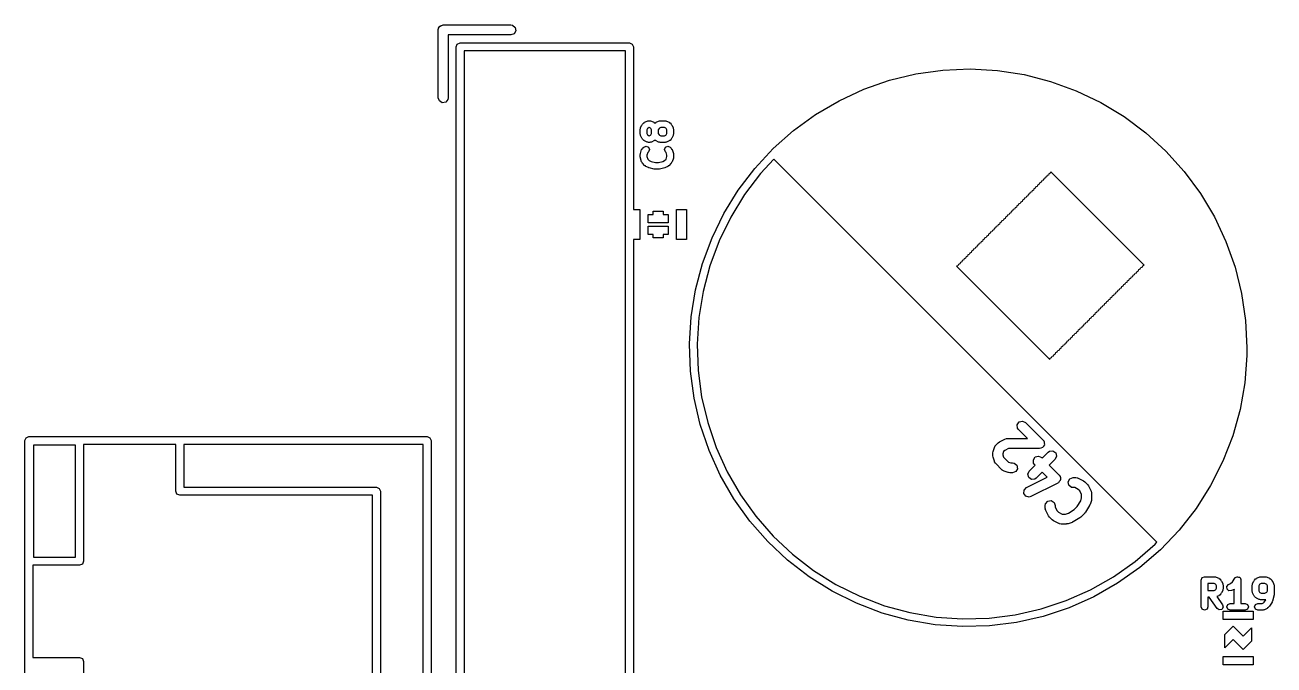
# Model space of a CAD drawing. Extents: x 99.7 to 144.3, y -109.9 to -50.
# Drawn here: x 99.95 to 118.69, y -59.55 to -49.96 of the extents above; entities that cross this region are included whole.
import ezdxf

# ---------------------------------------------------------------- set-up
doc = ezdxf.new("R2010")
doc.units = 0
doc.layers.add('BLACK', color=7, linetype='CONTINUOUS')

msp = doc.modelspace()

# ---------------------------------------------------------------- linework, layer by layer
at = {"layer": 'BLACK', "linetype": 'CONTINUOUS'}
for p, q in [((106.154, -50.0201), (106.156, -50.0103)), ((106.156, -50.0103), (106.168, -49.9954)), ((106.168, -49.9954), (106.178, -49.9785)), ((106.178, -49.9785), (106.184, -49.9762)), ((106.184, -49.9762), (106.189, -49.971)), ((106.189, -49.971), (106.208, -49.9677)), ((106.208, -49.9677), (106.226, -49.961)), ((106.226, -49.961), (107.242, -49.961)), ((107.242, -49.961), (107.268, -49.9655)), ((107.268, -49.9655), (107.307, -49.9985)), ((107.307, -49.9985), (107.316, -50.049)), ((106.151, -50.036), (106.153, -50.0263)), ((106.151, -51.052), (106.151, -50.036)), ((106.152, -50.023), (106.154, -50.0201)), ((106.153, -50.0263), (106.152, -50.023)), ((107.242, -50.111), (106.301, -50.111)), ((106.301, -50.111), (106.301, -51.052)), ((107.29, -50.0935), (107.242, -50.111)), ((107.316, -50.049), (107.29, -50.0935)), ((106.42, -50.29), (106.438, -50.2476)), ((106.42, -70.61), (106.42, -50.29)), ((106.438, -50.2476), (106.48, -50.23)), ((106.48, -50.23), (109.02, -50.23)), ((106.54, -50.35), (106.54, -70.55)), ((108.96, -50.35), (106.54, -50.35)), ((108.96, -70.55), (108.96, -50.35)), ((109.02, -50.23), (109.062, -50.2476)), ((109.062, -50.2476), (109.08, -50.29)), ((109.08, -50.29), (109.08, -52.725)), ((112.92, -50.7901), (113.317, -50.694)), ((113.317, -50.694), (113.721, -50.6372)), ((113.721, -50.6372), (114.129, -50.6201)), ((114.129, -50.6201), (114.537, -50.6429)), ((114.537, -50.6429), (114.941, -50.7054)), ((114.941, -50.7054), (115.336, -50.8069)), ((112.163, -51.0957), (112.534, -50.9244)), ((112.534, -50.9244), (112.92, -50.7901)), ((115.336, -50.8069), (115.72, -50.9466)), ((115.72, -50.9466), (116.088, -51.1231)), ((106.169, -51.1002), (106.151, -51.052)), ((106.213, -51.1259), (106.169, -51.1002)), ((106.264, -51.117), (106.213, -51.1259)), ((106.296, -51.0777), (106.264, -51.117)), ((106.301, -51.052), (106.296, -51.0777)), ((111.811, -51.3023), (112.163, -51.0957)), ((116.088, -51.1231), (116.437, -51.3346)), ((111.481, -51.5424), (111.811, -51.3023)), ((109.185, -51.5107), (109.186, -51.4991)), ((109.186, -51.4991), (109.205, -51.461)), ((109.205, -51.461), (109.211, -51.4556)), ((109.211, -51.4556), (109.215, -51.448)), ((109.215, -51.448), (109.234, -51.4289)), ((109.234, -51.4289), (109.241, -51.4258)), ((109.241, -51.4258), (109.247, -51.4196)), ((109.247, -51.4196), (109.285, -51.4005)), ((109.285, -51.4005), (109.296, -51.3997)), ((109.299, -51.5054), (109.291, -51.513)), ((109.296, -51.3997), (109.307, -51.3952)), ((109.317, -51.4964), (109.299, -51.5054)), ((109.307, -51.3952), (109.326, -51.3952)), ((109.335, -51.5054), (109.317, -51.4964)), ((109.326, -51.3952), (109.337, -51.3997)), ((109.342, -51.5129), (109.335, -51.5054)), ((109.337, -51.3997), (109.349, -51.4005)), ((109.349, -51.4005), (109.387, -51.4196)), ((109.387, -51.4196), (109.392, -51.4258)), ((109.392, -51.4258), (109.4, -51.4289)), ((109.4, -51.4289), (109.402, -51.4317)), ((109.402, -51.4317), (109.405, -51.4289)), ((109.405, -51.4289), (109.413, -51.4258)), ((109.413, -51.4258), (109.418, -51.4196)), ((109.418, -51.4196), (109.456, -51.4005)), ((109.456, -51.4005), (109.468, -51.3997)), ((109.47, -51.5054), (109.463, -51.513)), ((109.468, -51.3997), (109.479, -51.3952)), ((109.49, -51.4952), (109.47, -51.5054)), ((109.479, -51.3952), (109.555, -51.3952)), ((109.543, -51.4952), (109.49, -51.4952)), ((109.563, -51.5054), (109.543, -51.4952)), ((109.555, -51.3952), (109.566, -51.3997)), ((109.571, -51.513), (109.563, -51.5054)), ((109.566, -51.3997), (109.577, -51.4005)), ((109.577, -51.4005), (109.615, -51.4196)), ((109.615, -51.4196), (109.621, -51.4258)), ((109.621, -51.4258), (109.628, -51.4289)), ((109.628, -51.4289), (109.647, -51.448)), ((109.647, -51.448), (109.65, -51.4556)), ((109.65, -51.4556), (109.657, -51.461)), ((109.657, -51.461), (109.676, -51.4991)), ((109.676, -51.4991), (109.676, -51.5107)), ((116.437, -51.3346), (116.764, -51.5793)), ((109.181, -51.5214), (109.185, -51.5107)), ((109.181, -51.5976), (109.181, -51.5214)), ((109.185, -51.6084), (109.181, -51.5976)), ((109.186, -51.62), (109.185, -51.6084)), ((109.205, -51.6581), (109.186, -51.62)), ((109.211, -51.6635), (109.205, -51.6581)), ((109.215, -51.6711), (109.211, -51.6635)), ((109.234, -51.6901), (109.215, -51.6711)), ((109.241, -51.6933), (109.234, -51.6901)), ((109.247, -51.6995), (109.241, -51.6933)), ((109.291, -51.513), (109.281, -51.5332)), ((109.281, -51.5332), (109.281, -51.5858)), ((109.281, -51.5858), (109.291, -51.6061)), ((109.291, -51.6061), (109.299, -51.6137)), ((109.299, -51.6137), (109.317, -51.6227)), ((109.317, -51.6227), (109.335, -51.6137)), ((109.335, -51.6137), (109.342, -51.6061)), ((109.352, -51.5332), (109.342, -51.5129)), ((109.342, -51.6061), (109.352, -51.5858)), ((109.352, -51.5858), (109.352, -51.5332)), ((109.392, -51.6933), (109.387, -51.6995)), ((109.4, -51.6901), (109.392, -51.6933)), ((109.402, -51.6874), (109.4, -51.6901)), ((109.405, -51.6901), (109.402, -51.6874)), ((109.413, -51.6933), (109.405, -51.6901)), ((109.418, -51.6995), (109.413, -51.6933)), ((109.463, -51.513), (109.452, -51.5332)), ((109.452, -51.5332), (109.452, -51.5858)), ((109.452, -51.5858), (109.463, -51.6061)), ((109.463, -51.6061), (109.47, -51.6137)), ((109.47, -51.6137), (109.49, -51.6238)), ((109.49, -51.6238), (109.543, -51.6238)), ((109.543, -51.6238), (109.563, -51.6137)), ((109.563, -51.6137), (109.571, -51.6061)), ((109.581, -51.5332), (109.571, -51.513)), ((109.571, -51.6061), (109.581, -51.5858)), ((109.581, -51.5858), (109.581, -51.5332)), ((109.621, -51.6933), (109.615, -51.6995)), ((109.628, -51.6901), (109.621, -51.6933)), ((109.647, -51.6711), (109.628, -51.6901)), ((109.65, -51.6635), (109.647, -51.6711)), ((109.657, -51.6581), (109.65, -51.6635)), ((109.676, -51.62), (109.657, -51.6581)), ((109.676, -51.5107), (109.681, -51.5214)), ((109.681, -51.5976), (109.676, -51.6084)), ((109.676, -51.6084), (109.676, -51.62)), ((109.681, -51.5214), (109.681, -51.5976)), ((111.175, -51.8135), (111.481, -51.5424)), ((116.764, -51.5793), (117.066, -51.8546)), ((109.184, -51.8866), (109.203, -51.8294)), ((109.203, -51.8294), (109.21, -51.8206)), ((109.21, -51.8206), (109.215, -51.8099)), ((109.215, -51.8099), (109.234, -51.7908)), ((109.234, -51.7908), (109.269, -51.7762)), ((109.285, -51.7185), (109.247, -51.6995)), ((109.269, -51.7762), (109.304, -51.7908)), ((109.294, -51.8722), (109.281, -51.9105)), ((109.296, -51.7194), (109.285, -51.7185)), ((109.304, -51.8615), (109.294, -51.8722)), ((109.307, -51.7238), (109.296, -51.7194)), ((109.304, -51.7908), (109.319, -51.8262)), ((109.319, -51.8262), (109.304, -51.8615)), ((109.326, -51.7238), (109.307, -51.7238)), ((109.337, -51.7194), (109.326, -51.7238)), ((109.349, -51.7185), (109.337, -51.7194)), ((109.387, -51.6995), (109.349, -51.7185)), ((109.456, -51.7185), (109.418, -51.6995)), ((109.468, -51.7194), (109.456, -51.7185)), ((109.479, -51.7238), (109.468, -51.7194)), ((109.555, -51.7238), (109.479, -51.7238)), ((109.543, -51.8262), (109.558, -51.7908)), ((109.558, -51.8615), (109.543, -51.8262)), ((109.566, -51.7194), (109.555, -51.7238)), ((109.558, -51.7908), (109.593, -51.7762)), ((109.568, -51.8722), (109.558, -51.8615)), ((109.577, -51.7185), (109.566, -51.7194)), ((109.581, -51.9105), (109.568, -51.8722)), ((109.615, -51.6995), (109.577, -51.7185)), ((109.593, -51.7762), (109.628, -51.7908)), ((109.628, -51.7908), (109.647, -51.8099)), ((109.647, -51.8099), (109.652, -51.8206)), ((109.652, -51.8206), (109.659, -51.8294)), ((109.659, -51.8294), (109.678, -51.8866)), ((110.898, -52.1131), (111.175, -51.8135)), ((117.066, -51.8546), (117.339, -52.1581)), ((109.181, -51.9024), (109.184, -51.8948)), ((109.181, -51.9405), (109.181, -51.9024)), ((109.184, -51.9481), (109.181, -51.9405)), ((109.184, -51.8948), (109.184, -51.8866)), ((109.184, -51.9563), (109.184, -51.9481)), ((109.203, -52.0134), (109.184, -51.9563)), ((109.21, -52.0222), (109.203, -52.0134)), ((109.215, -52.033), (109.21, -52.0222)), ((109.253, -52.0711), (109.215, -52.033)), ((109.26, -52.0742), (109.253, -52.0711)), ((109.281, -51.9105), (109.281, -51.9324)), ((109.281, -51.9324), (109.294, -51.9706)), ((109.294, -51.9706), (109.318, -51.9946)), ((109.318, -51.9946), (109.344, -52.0076)), ((109.344, -52.0076), (109.409, -52.0238)), ((109.409, -52.0238), (109.453, -52.0238)), ((109.453, -52.0238), (109.518, -52.0076)), ((109.518, -52.0076), (109.544, -51.9946)), ((109.544, -51.9946), (109.568, -51.9706)), ((109.568, -51.9706), (109.581, -51.9324)), ((109.581, -51.9324), (109.581, -51.9105)), ((109.609, -52.0711), (109.602, -52.0742)), ((109.647, -52.033), (109.609, -52.0711)), ((109.652, -52.0222), (109.647, -52.033)), ((109.659, -52.0134), (109.652, -52.0222)), ((109.678, -51.9563), (109.659, -52.0134)), ((109.678, -51.8866), (109.678, -51.8948)), ((109.678, -51.8948), (109.681, -51.9024)), ((109.681, -51.9405), (109.678, -51.9481)), ((109.678, -51.9481), (109.678, -51.9563)), ((109.681, -51.9024), (109.681, -51.9405)), ((111.186, -51.9711), (110.986, -52.1871)), ((116.93, -57.7152), (111.186, -51.9711)), ((109.266, -52.0804), (109.26, -52.0742)), ((109.304, -52.0995), (109.266, -52.0804)), ((109.309, -52.0999), (109.304, -52.0995)), ((109.314, -52.1033), (109.309, -52.0999)), ((109.39, -52.1223), (109.314, -52.1033)), ((109.397, -52.1214), (109.39, -52.1223)), ((109.402, -52.1238), (109.397, -52.1214)), ((109.46, -52.1238), (109.402, -52.1238)), ((109.465, -52.1214), (109.46, -52.1238)), ((109.472, -52.1223), (109.465, -52.1214)), ((109.548, -52.1033), (109.472, -52.1223)), ((109.552, -52.0999), (109.548, -52.1033)), ((109.558, -52.0995), (109.552, -52.0999)), ((109.596, -52.0804), (109.558, -52.0995)), ((109.602, -52.0742), (109.596, -52.0804)), ((110.651, -52.4384), (110.898, -52.1131)), ((110.986, -52.1871), (110.746, -52.5035)), ((115.255, -52.2479), (115.246, -52.2679)), ((115.275, -52.2396), (115.255, -52.2479)), ((115.283, -52.2196), (115.275, -52.2396)), ((115.303, -52.2113), (115.283, -52.2196)), ((115.311, -52.1913), (115.303, -52.2113)), ((115.331, -52.183), (115.311, -52.1913)), ((115.339, -52.163), (115.331, -52.183)), ((116.737, -53.5606), (115.339, -52.163)), ((115.339, -52.163), (115.339, -52.163)), ((117.339, -52.1581), (117.582, -52.4868)), ((110.437, -52.7863), (110.651, -52.4384)), ((115.057, -52.4458), (115.048, -52.4658)), ((115.077, -52.4376), (115.057, -52.4458)), ((115.085, -52.4176), (115.077, -52.4376)), ((115.105, -52.4093), (115.085, -52.4176)), ((115.113, -52.3893), (115.105, -52.4093)), ((115.133, -52.381), (115.113, -52.3893)), ((115.141, -52.361), (115.133, -52.381)), ((115.161, -52.3527), (115.141, -52.361)), ((115.17, -52.3327), (115.161, -52.3527)), ((115.19, -52.3244), (115.17, -52.3327)), ((115.198, -52.3044), (115.19, -52.3244)), ((115.218, -52.2961), (115.198, -52.3044)), ((115.226, -52.2761), (115.218, -52.2961)), ((115.246, -52.2679), (115.226, -52.2761)), ((110.746, -52.5035), (110.538, -52.8417)), ((114.887, -52.6155), (114.879, -52.6355)), ((114.907, -52.6073), (114.887, -52.6155)), ((114.915, -52.5873), (114.907, -52.6073)), ((114.935, -52.579), (114.915, -52.5873)), ((114.943, -52.559), (114.935, -52.579)), ((114.963, -52.5507), (114.943, -52.559)), ((114.972, -52.5307), (114.963, -52.5507)), ((114.992, -52.5224), (114.972, -52.5307)), ((115, -52.5024), (114.992, -52.5224)), ((115.02, -52.4941), (115, -52.5024)), ((115.028, -52.4741), (115.02, -52.4941)), ((115.048, -52.4658), (115.028, -52.4741)), ((117.582, -52.4868), (117.791, -52.8376)), ((109.08, -52.725), (109.175, -52.725)), ((109.175, -52.725), (109.175, -53.175)), ((109.3, -52.925), (109.3, -52.8)), ((109.3, -52.8), (109.375, -52.8)), ((109.375, -52.8), (109.375, -52.75)), ((109.375, -52.75), (109.525, -52.75)), ((109.525, -52.75), (109.525, -52.8)), ((109.525, -52.8), (109.6, -52.8)), ((109.6, -52.8), (109.6, -52.925)), ((109.725, -53.175), (109.725, -52.725)), ((109.725, -52.725), (109.875, -52.725)), ((109.875, -52.725), (109.875, -53.175)), ((110.258, -53.1533), (110.437, -52.7863)), ((114.689, -52.8135), (114.681, -52.8335)), ((114.709, -52.8053), (114.689, -52.8135)), ((114.717, -52.7853), (114.709, -52.8053)), ((114.737, -52.777), (114.717, -52.7853)), ((114.745, -52.757), (114.737, -52.777)), ((114.765, -52.7487), (114.745, -52.757)), ((114.774, -52.7287), (114.765, -52.7487)), ((114.794, -52.7204), (114.774, -52.7287)), ((114.802, -52.7004), (114.794, -52.7204)), ((114.822, -52.6921), (114.802, -52.7004)), ((114.83, -52.6721), (114.822, -52.6921)), ((114.85, -52.6638), (114.83, -52.6721)), ((114.859, -52.6438), (114.85, -52.6638)), ((114.879, -52.6355), (114.859, -52.6438)), ((109.6, -52.925), (109.3, -52.925)), ((109.3, -53.1), (109.3, -52.975)), ((109.3, -52.975), (109.6, -52.975)), ((109.6, -52.975), (109.6, -53.1)), ((110.538, -52.8417), (110.364, -53.1987)), ((114.511, -53.0032), (114.491, -53.0115)), ((114.519, -52.9832), (114.511, -53.0032)), ((114.539, -52.975), (114.519, -52.9832)), ((114.547, -52.955), (114.539, -52.975)), ((114.567, -52.9467), (114.547, -52.955)), ((114.576, -52.9267), (114.567, -52.9467)), ((114.596, -52.9184), (114.576, -52.9267)), ((114.604, -52.8984), (114.596, -52.9184)), ((114.624, -52.8901), (114.604, -52.8984)), ((114.632, -52.8701), (114.624, -52.8901)), ((114.652, -52.8618), (114.632, -52.8701)), ((114.661, -52.8418), (114.652, -52.8618)), ((114.681, -52.8335), (114.661, -52.8418)), ((117.791, -52.8376), (117.965, -53.2071)), ((109.175, -53.175), (109.08, -53.175)), ((109.08, -53.175), (109.08, -67.675)), ((109.375, -53.1), (109.3, -53.1)), ((109.375, -53.15), (109.375, -53.1)), ((109.525, -53.15), (109.375, -53.15)), ((109.6, -53.1), (109.525, -53.1)), ((109.525, -53.1), (109.525, -53.15)), ((109.875, -53.175), (109.725, -53.175)), ((110.116, -53.5361), (110.258, -53.1533)), ((114.321, -53.1812), (114.313, -53.2012)), ((114.341, -53.1729), (114.321, -53.1812)), ((114.349, -53.1529), (114.341, -53.1729)), ((114.369, -53.1447), (114.349, -53.1529)), ((114.378, -53.1247), (114.369, -53.1447)), ((114.398, -53.1164), (114.378, -53.1247)), ((114.406, -53.0964), (114.398, -53.1164)), ((114.426, -53.0881), (114.406, -53.0964)), ((114.434, -53.0681), (114.426, -53.0881)), ((114.454, -53.0598), (114.434, -53.0681)), ((114.463, -53.0398), (114.454, -53.0598)), ((114.483, -53.0315), (114.463, -53.0398)), ((114.491, -53.0115), (114.483, -53.0315)), ((110.364, -53.1987), (110.225, -53.5709)), ((114.123, -53.3792), (114.115, -53.3992)), ((114.143, -53.3709), (114.123, -53.3792)), ((114.151, -53.3509), (114.143, -53.3709)), ((114.171, -53.3427), (114.151, -53.3509)), ((114.18, -53.3227), (114.171, -53.3427)), ((114.2, -53.3144), (114.18, -53.3227)), ((114.208, -53.2944), (114.2, -53.3144)), ((114.228, -53.2861), (114.208, -53.2944)), ((114.236, -53.2661), (114.228, -53.2861)), ((114.256, -53.2578), (114.236, -53.2661)), ((114.265, -53.2378), (114.256, -53.2578)), ((114.285, -53.2295), (114.265, -53.2378)), ((114.293, -53.2095), (114.285, -53.2295)), ((114.313, -53.2012), (114.293, -53.2095)), ((117.965, -53.2071), (118.102, -53.5918)), ((110.011, -53.9309), (110.116, -53.5361)), ((113.945, -53.5689), (113.925, -53.5772)), ((113.953, -53.5489), (113.945, -53.5689)), ((113.973, -53.5406), (113.953, -53.5489)), ((113.982, -53.5206), (113.973, -53.5406)), ((114.002, -53.5124), (113.982, -53.5206)), ((114.01, -53.4924), (114.002, -53.5124)), ((114.03, -53.4841), (114.01, -53.4924)), ((114.038, -53.4641), (114.03, -53.4841)), ((114.058, -53.4558), (114.038, -53.4641)), ((114.067, -53.4358), (114.058, -53.4558)), ((114.087, -53.4275), (114.067, -53.4358)), ((114.095, -53.4075), (114.087, -53.4275)), ((114.115, -53.3992), (114.095, -53.4075)), ((116.709, -53.5889), (116.717, -53.5689)), ((116.717, -53.5689), (116.737, -53.5606)), ((116.737, -53.5606), (116.737, -53.5606)), ((110.225, -53.5709), (110.124, -53.9549)), ((113.925, -53.5772), (113.925, -53.5782)), ((113.925, -53.5782), (115.322, -54.9753)), ((116.539, -53.7586), (116.547, -53.7386)), ((116.547, -53.7386), (116.567, -53.7303)), ((116.567, -53.7303), (116.576, -53.7103)), ((116.576, -53.7103), (116.596, -53.7021)), ((116.596, -53.7021), (116.604, -53.6821)), ((116.604, -53.6821), (116.624, -53.6738)), ((116.624, -53.6738), (116.632, -53.6538)), ((116.632, -53.6538), (116.652, -53.6455)), ((116.652, -53.6455), (116.66, -53.6255)), ((116.66, -53.6255), (116.68, -53.6172)), ((116.68, -53.6172), (116.689, -53.5972)), ((116.689, -53.5972), (116.709, -53.5889)), ((118.102, -53.5918), (118.2, -53.9881)), ((109.946, -54.3341), (110.011, -53.9309)), ((116.341, -53.9566), (116.349, -53.9366)), ((116.349, -53.9366), (116.369, -53.9283)), ((116.369, -53.9283), (116.378, -53.9083)), ((116.378, -53.9083), (116.398, -53.9001)), ((116.398, -53.9001), (116.406, -53.8801)), ((116.406, -53.8801), (116.426, -53.8718)), ((116.426, -53.8718), (116.434, -53.8518)), ((116.434, -53.8518), (116.454, -53.8435)), ((116.454, -53.8435), (116.462, -53.8235)), ((116.462, -53.8235), (116.482, -53.8152)), ((116.482, -53.8152), (116.491, -53.7952)), ((116.491, -53.7952), (116.511, -53.7869)), ((116.511, -53.7869), (116.519, -53.7669)), ((116.519, -53.7669), (116.539, -53.7586)), ((110.124, -53.9549), (110.06, -54.3469)), ((116.151, -54.1346), (116.171, -54.1263)), ((116.171, -54.1263), (116.18, -54.1063)), ((116.18, -54.1063), (116.2, -54.098)), ((116.2, -54.098), (116.208, -54.078)), ((116.208, -54.078), (116.228, -54.0698)), ((116.228, -54.0698), (116.236, -54.0498)), ((116.236, -54.0498), (116.256, -54.0415)), ((116.256, -54.0415), (116.264, -54.0215)), ((116.264, -54.0215), (116.284, -54.0132)), ((116.284, -54.0132), (116.293, -53.9932)), ((116.293, -53.9932), (116.313, -53.9849)), ((116.313, -53.9849), (116.321, -53.9649)), ((116.321, -53.9649), (116.341, -53.9566)), ((118.2, -53.9881), (118.26, -54.3921)), ((115.973, -54.3243), (115.982, -54.3043)), ((115.982, -54.3043), (116.002, -54.296)), ((116.002, -54.296), (116.01, -54.276)), ((116.01, -54.276), (116.03, -54.2678)), ((116.03, -54.2678), (116.038, -54.2478)), ((116.038, -54.2478), (116.058, -54.2395)), ((116.058, -54.2395), (116.066, -54.2195)), ((116.066, -54.2195), (116.086, -54.2112)), ((116.086, -54.2112), (116.095, -54.1912)), ((116.095, -54.1912), (116.115, -54.1829)), ((116.115, -54.1829), (116.123, -54.1629)), ((116.123, -54.1629), (116.143, -54.1546)), ((116.143, -54.1546), (116.151, -54.1346)), ((109.92, -54.7416), (109.946, -54.3341)), ((110.06, -54.3469), (110.036, -54.7432)), ((115.775, -54.5223), (115.784, -54.5023)), ((115.784, -54.5023), (115.804, -54.494)), ((115.804, -54.494), (115.812, -54.474)), ((115.812, -54.474), (115.832, -54.4657)), ((115.832, -54.4657), (115.84, -54.4457)), ((115.84, -54.4457), (115.86, -54.4375)), ((115.86, -54.4375), (115.868, -54.4175)), ((115.868, -54.4175), (115.888, -54.4092)), ((115.888, -54.4092), (115.897, -54.3892)), ((115.897, -54.3892), (115.917, -54.3809)), ((115.917, -54.3809), (115.925, -54.3609)), ((115.925, -54.3609), (115.945, -54.3526)), ((115.945, -54.3526), (115.953, -54.3326)), ((115.953, -54.3326), (115.973, -54.3243)), ((118.26, -54.3921), (118.28, -54.8)), ((115.586, -54.7003), (115.606, -54.692)), ((115.606, -54.692), (115.614, -54.672)), ((115.614, -54.672), (115.634, -54.6637)), ((115.634, -54.6637), (115.642, -54.6437)), ((115.642, -54.6437), (115.662, -54.6354)), ((115.662, -54.6354), (115.67, -54.6154)), ((115.67, -54.6154), (115.69, -54.6072)), ((115.69, -54.6072), (115.699, -54.5872)), ((115.699, -54.5872), (115.719, -54.5789)), ((115.719, -54.5789), (115.727, -54.5589)), ((115.727, -54.5589), (115.747, -54.5506)), ((115.747, -54.5506), (115.755, -54.5306)), ((115.755, -54.5306), (115.775, -54.5223)), ((109.92, -54.7432), (109.92, -54.7416)), ((109.935, -55.1498), (109.92, -54.7432)), ((110.036, -54.7432), (110.049, -55.1401)), ((115.408, -54.89), (115.416, -54.87)), ((115.416, -54.87), (115.436, -54.8617)), ((115.436, -54.8617), (115.444, -54.8417)), ((115.444, -54.8417), (115.464, -54.8334)), ((115.464, -54.8334), (115.472, -54.8134)), ((115.472, -54.8134), (115.492, -54.8052)), ((115.492, -54.8052), (115.501, -54.7852)), ((115.501, -54.7852), (115.521, -54.7769)), ((115.521, -54.7769), (115.529, -54.7569)), ((115.529, -54.7569), (115.549, -54.7486)), ((115.549, -54.7486), (115.557, -54.7286)), ((115.557, -54.7286), (115.577, -54.7203)), ((115.577, -54.7203), (115.586, -54.7003)), ((118.28, -54.8), (118.278, -54.9167)), ((115.322, -54.9753), (115.323, -54.9749)), ((115.323, -54.9749), (115.331, -54.9549)), ((115.331, -54.9549), (115.351, -54.9466)), ((115.351, -54.9466), (115.359, -54.9266)), ((115.359, -54.9266), (115.379, -54.9183)), ((115.379, -54.9183), (115.388, -54.8983)), ((115.388, -54.8983), (115.408, -54.89)), ((118.278, -54.9167), (118.247, -55.3239)), ((109.989, -55.5546), (109.935, -55.1498)), ((110.049, -55.1401), (110.102, -55.5338)), ((118.247, -55.3239), (118.176, -55.7261)), ((110.082, -55.9522), (109.989, -55.5546)), ((110.102, -55.5338), (110.193, -55.9204)), ((118.176, -55.7261), (118.066, -56.1194)), ((110.214, -56.3388), (110.082, -55.9522)), ((110.193, -55.9204), (110.321, -56.2964)), ((114.834, -55.9533), (114.864, -55.9113)), ((114.839, -56.0044), (114.834, -55.9533)), ((114.854, -56.0257), (114.839, -56.0044)), ((114.864, -55.9113), (114.913, -55.898)), ((114.913, -55.898), (114.96, -55.9197)), ((114.96, -55.9197), (115.222, -56.1823)), ((99.955, -56.19), (99.9726, -56.1476)), ((99.955, -68.81), (99.955, -56.19)), ((99.9726, -56.1476), (100.015, -56.13)), ((100.015, -56.13), (105.985, -56.13)), ((105.985, -56.13), (106.027, -56.1476)), ((106.027, -56.1476), (106.045, -56.19)), ((106.045, -56.19), (106.045, -68.81)), ((114.57, -56.2087), (114.651, -56.1682)), ((114.651, -56.1682), (114.676, -56.1608)), ((114.676, -56.1608), (114.68, -56.1619)), ((114.68, -56.1619), (114.684, -56.1603)), ((114.684, -56.1603), (114.988, -56.1603)), ((114.988, -56.1603), (114.854, -56.0257)), ((115.222, -56.1823), (115.232, -56.1957)), ((118.066, -56.1194), (117.919, -56.5002)), ((100.085, -56.26), (100.085, -57.94)), ((100.715, -56.26), (100.085, -56.26)), ((100.715, -57.94), (100.715, -56.26)), ((102.215, -56.25), (100.835, -56.25)), ((100.835, -56.25), (100.835, -58)), ((102.215, -56.95), (102.215, -56.25)), ((105.925, -56.25), (102.335, -56.25)), ((102.335, -56.25), (102.335, -56.89)), ((105.925, -68.75), (105.925, -56.25)), ((110.382, -56.7107), (110.214, -56.3388)), ((110.321, -56.2964), (110.485, -56.6581)), ((114.468, -56.3768), (114.472, -56.3547)), ((114.468, -56.4172), (114.468, -56.3768)), ((114.472, -56.353), (114.492, -56.2924)), ((114.472, -56.3547), (114.472, -56.353)), ((114.492, -56.2924), (114.504, -56.2695)), ((114.504, -56.2695), (114.508, -56.2672)), ((114.508, -56.2672), (114.51, -56.2631)), ((114.51, -56.2631), (114.55, -56.2227)), ((114.55, -56.2227), (114.569, -56.2098)), ((114.569, -56.2098), (114.57, -56.2087)), ((114.629, -56.3567), (114.618, -56.3889)), ((114.648, -56.3374), (114.629, -56.3567)), ((114.702, -56.3103), (114.648, -56.3374)), ((115.169, -56.3103), (114.702, -56.3103)), ((115.19, -56.3026), (115.169, -56.3103)), ((115.212, -56.2968), (115.19, -56.3026)), ((115.21, -56.4525), (115.298, -56.3641)), ((115.214, -56.294), (115.212, -56.2968)), ((115.217, -56.2928), (115.214, -56.294)), ((115.229, -56.2732), (115.217, -56.2928)), ((115.242, -56.2547), (115.229, -56.2732)), ((115.232, -56.1957), (115.234, -56.1978)), ((115.234, -56.1978), (115.234, -56.1998)), ((115.234, -56.1998), (115.237, -56.2036)), ((115.237, -56.2036), (115.239, -56.2261)), ((115.239, -56.2261), (115.243, -56.2484)), ((115.243, -56.2484), (115.241, -56.2513)), ((115.241, -56.2513), (115.242, -56.2547)), ((115.298, -56.3641), (115.319, -56.3492)), ((115.319, -56.3492), (115.37, -56.3447)), ((115.37, -56.3447), (115.412, -56.3741)), ((115.412, -56.3741), (115.426, -56.4237)), ((114.468, -56.4187), (114.468, -56.4172)), ((114.472, -56.4409), (114.468, -56.4187)), ((114.492, -56.5015), (114.472, -56.4409)), ((114.495, -56.505), (114.492, -56.5015)), ((114.495, -56.5095), (114.495, -56.505)), ((114.51, -56.5308), (114.495, -56.5095)), ((114.611, -56.6318), (114.51, -56.5308)), ((114.618, -56.3889), (114.618, -56.405)), ((114.618, -56.405), (114.629, -56.4373)), ((114.629, -56.4373), (114.705, -56.5132)), ((114.705, -56.5132), (114.737, -56.524)), ((114.737, -56.524), (114.765, -56.524)), ((114.765, -56.524), (114.791, -56.5285)), ((114.791, -56.5285), (114.83, -56.5615)), ((114.83, -56.5615), (114.839, -56.612)), ((115.015, -56.647), (115.104, -56.5586)), ((115.077, -56.4786), (115.106, -56.4365)), ((115.081, -56.5297), (115.077, -56.4786)), ((115.096, -56.551), (115.081, -56.5297)), ((115.104, -56.5586), (115.096, -56.551)), ((115.106, -56.4365), (115.156, -56.4233)), ((115.156, -56.4233), (115.202, -56.4449)), ((115.202, -56.4449), (115.21, -56.4525)), ((115.404, -56.4702), (115.316, -56.5586)), ((115.316, -56.5586), (115.465, -56.7076)), ((115.426, -56.4237), (115.404, -56.4702)), ((117.919, -56.5002), (117.734, -56.8647)), ((110.586, -57.0643), (110.382, -56.7107)), ((110.485, -56.6581), (110.683, -57.002)), ((114.615, -56.6337), (114.611, -56.6318)), ((114.617, -56.6375), (114.615, -56.6337)), ((114.64, -56.6499), (114.617, -56.6375)), ((114.701, -56.6701), (114.64, -56.6499)), ((114.703, -56.6701), (114.701, -56.6701)), ((114.725, -56.674), (114.703, -56.6701)), ((114.765, -56.674), (114.725, -56.674)), ((114.813, -56.6564), (114.765, -56.674)), ((114.839, -56.612), (114.813, -56.6564)), ((114.974, -56.8956), (115.285, -56.7401)), ((114.993, -56.6935), (115.015, -56.647)), ((115.007, -56.743), (114.993, -56.6935)), ((115.049, -56.7724), (115.007, -56.743)), ((115.121, -56.753), (115.1, -56.768)), ((115.21, -56.6646), (115.121, -56.753)), ((115.285, -56.7401), (115.21, -56.6646)), ((115.465, -56.7076), (115.48, -56.7289)), ((115.48, -56.7289), (115.48, -56.7346)), ((115.48, -56.7346), (115.484, -56.7392)), ((115.484, -56.7392), (115.482, -56.7596)), ((115.626, -56.7638), (115.674, -56.7462)), ((115.674, -56.7462), (115.715, -56.7462)), ((115.715, -56.7462), (115.74, -56.7507)), ((115.74, -56.7507), (115.744, -56.7536)), ((115.744, -56.7536), (115.748, -56.7541)), ((115.748, -56.7541), (115.829, -56.7945)), ((102.335, -56.89), (105.225, -56.89)), ((105.225, -56.89), (105.267, -56.9076)), ((105.267, -56.9076), (105.285, -56.95)), ((114.936, -56.984), (114.939, -56.9328)), ((114.939, -56.9328), (114.974, -56.8956)), ((115.445, -56.8277), (115.041, -57.0297)), ((115.1, -56.768), (115.049, -56.7724)), ((115.449, -56.8235), (115.445, -56.8277)), ((115.455, -56.822), (115.449, -56.8235)), ((115.466, -56.8053), (115.455, -56.822)), ((115.48, -56.7904), (115.466, -56.8053)), ((115.481, -56.7847), (115.48, -56.7904)), ((115.484, -56.78), (115.481, -56.7847)), ((115.482, -56.7596), (115.484, -56.78)), ((115.6, -56.8082), (115.626, -56.7638)), ((115.609, -56.8587), (115.6, -56.8082)), ((115.649, -56.8917), (115.609, -56.8587)), ((115.674, -56.8962), (115.649, -56.8917)), ((115.697, -56.8962), (115.674, -56.8962)), ((115.751, -56.9233), (115.697, -56.8962)), ((115.774, -56.9465), (115.751, -56.9233)), ((115.829, -56.7945), (115.847, -56.8079)), ((115.847, -56.8079), (115.849, -56.8086)), ((115.849, -56.8086), (115.889, -56.849)), ((115.889, -56.849), (115.902, -56.8674)), ((115.902, -56.8674), (115.903, -56.8685)), ((115.903, -56.8685), (115.943, -56.9493)), ((117.734, -56.8647), (117.516, -57.2095)), ((102.233, -56.9924), (102.215, -56.95)), ((102.275, -57.01), (102.233, -56.9924)), ((105.165, -57.01), (102.275, -57.01)), ((105.165, -67.99), (105.165, -57.01)), ((105.285, -56.95), (105.285, -68.05)), ((110.824, -57.3964), (110.586, -57.0643)), ((110.683, -57.002), (110.914, -57.3249)), ((114.966, -57.0252), (114.936, -56.984)), ((115.016, -57.0371), (114.966, -57.0252)), ((115.041, -57.0297), (115.016, -57.0371)), ((115.26, -57.139), (115.293, -57.0997)), ((115.293, -57.0997), (115.344, -57.0908)), ((115.344, -57.0908), (115.388, -57.1165)), ((115.388, -57.1165), (115.406, -57.1647)), ((115.736, -57.1788), (115.788, -57.0927)), ((115.801, -57.0005), (115.774, -56.9465)), ((115.788, -57.0927), (115.801, -57.0515)), ((115.801, -57.0515), (115.801, -57.0005)), ((115.947, -57.0874), (115.927, -57.148)), ((115.943, -56.9493), (115.951, -56.9743)), ((115.951, -57.0637), (115.947, -57.0857)), ((115.947, -57.0857), (115.947, -57.0874)), ((115.951, -56.9743), (115.95, -56.9786)), ((115.95, -56.9786), (115.951, -56.9828)), ((115.951, -56.9828), (115.951, -57.0637)), ((115.256, -57.1647), (115.26, -57.139)), ((115.256, -57.2051), (115.256, -57.1647)), ((115.257, -57.2093), (115.256, -57.2051)), ((115.256, -57.2137), (115.257, -57.2093)), ((115.264, -57.2386), (115.256, -57.2137)), ((115.304, -57.3194), (115.264, -57.2386)), ((115.406, -57.1647), (115.406, -57.1874)), ((115.406, -57.1874), (115.433, -57.2415)), ((115.433, -57.2415), (115.456, -57.2647)), ((115.456, -57.2647), (115.51, -57.2917)), ((115.51, -57.2917), (115.561, -57.2917)), ((115.561, -57.2917), (115.602, -57.2779)), ((115.602, -57.2779), (115.688, -57.2263)), ((115.688, -57.2263), (115.736, -57.1788)), ((115.849, -57.2783), (115.788, -57.3389)), ((115.85, -57.2752), (115.849, -57.2783)), ((115.86, -57.2639), (115.85, -57.2752)), ((115.92, -57.1629), (115.86, -57.2639)), ((115.921, -57.1594), (115.92, -57.1629)), ((115.927, -57.148), (115.921, -57.1594)), ((117.516, -57.2095), (117.264, -57.5313)), ((111.093, -57.7037), (110.824, -57.3964)), ((110.914, -57.3249), (111.176, -57.6237)), ((115.305, -57.3206), (115.304, -57.3194)), ((115.318, -57.3389), (115.305, -57.3206)), ((115.359, -57.3793), (115.318, -57.3389)), ((115.36, -57.38), (115.359, -57.3793)), ((115.378, -57.3934), (115.36, -57.38)), ((115.459, -57.4338), (115.378, -57.3934)), ((115.463, -57.4343), (115.459, -57.4338)), ((115.467, -57.4372), (115.463, -57.4343)), ((115.492, -57.4417), (115.467, -57.4372)), ((115.573, -57.4417), (115.492, -57.4417)), ((115.575, -57.4411), (115.573, -57.4417)), ((115.597, -57.4379), (115.575, -57.4411)), ((115.658, -57.4176), (115.597, -57.4379)), ((115.66, -57.4154), (115.658, -57.4176)), ((115.672, -57.4108), (115.66, -57.4154)), ((115.773, -57.3502), (115.672, -57.4108)), ((115.776, -57.3475), (115.773, -57.3502)), ((115.788, -57.3389), (115.776, -57.3475)), ((111.176, -57.6237), (111.465, -57.8956)), ((117.264, -57.5313), (116.983, -57.827)), ((111.391, -57.9832), (111.093, -57.7037)), ((116.603, -58.0032), (116.903, -57.7437)), ((116.983, -57.827), (116.673, -58.0939)), ((116.903, -57.7437), (116.93, -57.7152)), ((100.775, -58.06), (100.075, -58.06)), ((100.075, -58.06), (100.075, -59.44)), ((100.085, -57.94), (100.715, -57.94)), ((100.817, -58.0424), (100.775, -58.06)), ((100.835, -58), (100.817, -58.0424)), ((111.714, -58.2324), (111.391, -57.9832)), ((111.465, -57.8956), (111.78, -58.1379)), ((116.278, -58.2321), (116.603, -58.0032)), ((112.061, -58.4488), (111.714, -58.2324)), ((111.78, -58.1379), (112.117, -58.3483)), ((115.933, -58.4283), (116.278, -58.2321)), ((116.673, -58.0939), (116.34, -58.3293)), ((117.595, -58.281), (117.61, -58.2456)), ((117.61, -58.2456), (117.645, -58.231)), ((117.645, -58.231), (117.798, -58.231)), ((117.798, -58.231), (117.808, -58.2354)), ((117.808, -58.2354), (117.82, -58.2362)), ((117.82, -58.2362), (117.858, -58.2553)), ((118.064, -58.3062), (118.099, -58.2532)), ((118.099, -58.2532), (118.103, -58.2504)), ((118.103, -58.2504), (118.105, -58.2456)), ((118.105, -58.2456), (118.119, -58.24)), ((118.119, -58.24), (118.131, -58.2319)), ((118.131, -58.2319), (118.136, -58.2329)), ((118.136, -58.2329), (118.14, -58.231)), ((118.14, -58.231), (118.154, -58.2365)), ((118.154, -58.2365), (118.168, -58.2393)), ((118.168, -58.2393), (118.171, -58.2436)), ((118.171, -58.2436), (118.176, -58.2456)), ((118.176, -58.2456), (118.181, -58.259)), ((118.423, -58.2553), (118.461, -58.2362)), ((118.461, -58.2362), (118.473, -58.2354)), ((118.473, -58.2354), (118.483, -58.231)), ((118.483, -58.231), (118.56, -58.231)), ((118.56, -58.231), (118.57, -58.2354)), ((118.57, -58.2354), (118.582, -58.2362)), ((118.582, -58.2362), (118.62, -58.2553)), ((112.117, -58.3483), (112.473, -58.5249)), ((115.57, -58.5898), (115.933, -58.4283)), ((116.34, -58.3293), (115.985, -58.531)), ((117.595, -58.681), (117.595, -58.281)), ((117.695, -58.331), (117.695, -58.4405)), ((117.786, -58.331), (117.695, -58.331)), ((117.695, -58.4405), (117.786, -58.4405)), ((117.806, -58.3411), (117.786, -58.331)), ((117.786, -58.4405), (117.806, -58.4303)), ((117.814, -58.3487), (117.806, -58.3411)), ((117.806, -58.4303), (117.814, -58.4228)), ((117.824, -58.3689), (117.814, -58.3487)), ((117.814, -58.4228), (117.824, -58.4025)), ((117.824, -58.4025), (117.824, -58.3689)), ((117.858, -58.2553), (117.863, -58.2615)), ((117.863, -58.2615), (117.871, -58.2646)), ((117.871, -58.2646), (117.89, -58.2837)), ((117.89, -58.2837), (117.893, -58.2913)), ((117.893, -58.2913), (117.899, -58.2967)), ((117.899, -58.2967), (117.919, -58.3348)), ((117.919, -58.4366), (117.899, -58.4747)), ((117.919, -58.3348), (117.919, -58.3464)), ((117.919, -58.3464), (117.924, -58.3571)), ((117.924, -58.4143), (117.919, -58.425)), ((117.919, -58.425), (117.919, -58.4366)), ((117.924, -58.3571), (117.924, -58.4143)), ((117.979, -58.3794), (118.004, -58.3505)), ((117.981, -58.4176), (117.979, -58.3794)), ((118.01, -58.4427), (117.981, -58.4176)), ((118.004, -58.3505), (118.035, -58.3351)), ((118.049, -58.44), (118.01, -58.4427)), ((118.035, -58.3351), (118.064, -58.3062)), ((118.087, -58.4209), (118.049, -58.44)), ((118.09, -58.4165), (118.087, -58.4209)), ((118.09, -58.631), (118.09, -58.4165)), ((118.181, -58.259), (118.19, -58.2711)), ((118.19, -58.2711), (118.189, -58.2762)), ((118.189, -58.2762), (118.19, -58.281)), ((118.19, -58.281), (118.19, -58.631)), ((118.357, -58.3571), (118.362, -58.3464)), ((118.357, -58.4524), (118.357, -58.3571)), ((118.362, -58.3348), (118.381, -58.2967)), ((118.362, -58.3464), (118.362, -58.3348)), ((118.381, -58.2967), (118.388, -58.2913)), ((118.388, -58.2913), (118.391, -58.2837)), ((118.391, -58.2837), (118.41, -58.2646)), ((118.41, -58.2646), (118.417, -58.2615)), ((118.417, -58.2615), (118.423, -58.2553)), ((118.467, -58.3487), (118.457, -58.3689)), ((118.457, -58.3689), (118.457, -58.4406)), ((118.457, -58.4406), (118.467, -58.4609)), ((118.475, -58.3411), (118.467, -58.3487)), ((118.495, -58.331), (118.475, -58.3411)), ((118.548, -58.331), (118.495, -58.331)), ((118.568, -58.3411), (118.548, -58.331)), ((118.576, -58.3487), (118.568, -58.3411)), ((118.586, -58.3689), (118.576, -58.3487)), ((118.576, -58.4609), (118.586, -58.4406)), ((118.586, -58.4406), (118.586, -58.3689)), ((118.62, -58.2553), (118.625, -58.2615)), ((118.625, -58.2615), (118.633, -58.2646)), ((118.633, -58.2646), (118.652, -58.2837)), ((118.652, -58.2837), (118.655, -58.2913)), ((118.655, -58.2913), (118.661, -58.2967)), ((118.661, -58.2967), (118.68, -58.3348)), ((118.68, -58.3348), (118.681, -58.3464)), ((118.681, -58.3464), (118.686, -58.3571)), ((118.686, -58.3571), (118.686, -58.5095)), ((112.427, -58.6304), (112.061, -58.4488)), ((112.473, -58.5249), (112.844, -58.6659)), ((115.193, -58.7152), (115.57, -58.5898)), ((115.985, -58.531), (115.612, -58.6971)), ((117.714, -58.5405), (117.695, -58.5405)), ((117.695, -58.5405), (117.695, -58.681)), ((117.833, -58.7096), (117.714, -58.5405)), ((117.858, -58.5161), (117.829, -58.5304)), ((117.829, -58.5304), (117.915, -58.6523)), ((117.863, -58.5099), (117.858, -58.5161)), ((117.871, -58.5068), (117.863, -58.5099)), ((117.89, -58.4877), (117.871, -58.5068)), ((117.893, -58.4801), (117.89, -58.4877)), ((117.899, -58.4747), (117.893, -58.4801)), ((118.362, -58.4631), (118.357, -58.4524)), ((118.362, -58.4747), (118.362, -58.4631)), ((118.381, -58.5128), (118.362, -58.4747)), ((118.388, -58.5182), (118.381, -58.5128)), ((118.391, -58.5258), (118.388, -58.5182)), ((118.41, -58.5449), (118.391, -58.5258)), ((118.417, -58.548), (118.41, -58.5449)), ((118.423, -58.5542), (118.417, -58.548)), ((118.461, -58.5733), (118.423, -58.5542)), ((118.473, -58.5741), (118.461, -58.5733)), ((118.467, -58.4609), (118.475, -58.4684)), ((118.483, -58.5786), (118.473, -58.5741)), ((118.475, -58.4684), (118.495, -58.4786)), ((118.56, -58.5786), (118.483, -58.5786)), ((118.495, -58.4786), (118.548, -58.4786)), ((118.51, -58.631), (118.53, -58.6208)), ((118.53, -58.6208), (118.54, -58.611)), ((118.54, -58.611), (118.562, -58.5775)), ((118.548, -58.4786), (118.568, -58.4684)), ((118.562, -58.5775), (118.56, -58.5786)), ((118.568, -58.4684), (118.576, -58.4609)), ((118.658, -58.6134), (118.62, -58.6706)), ((118.66, -58.6049), (118.658, -58.6134)), ((118.665, -58.5978), (118.66, -58.6049)), ((118.684, -58.5217), (118.665, -58.5978)), ((118.686, -58.5095), (118.683, -58.5154)), ((118.683, -58.5154), (118.684, -58.5217)), ((112.808, -58.7754), (112.427, -58.6304)), ((113.202, -58.8825), (112.808, -58.7754)), ((112.844, -58.6659), (113.227, -58.7701)), ((113.227, -58.7701), (113.619, -58.8363)), ((114.412, -58.8529), (114.806, -58.8031)), ((114.806, -58.8031), (115.193, -58.7152)), ((115.612, -58.6971), (115.224, -58.826)), ((117.61, -58.7163), (117.595, -58.681)), ((117.645, -58.731), (117.61, -58.7163)), ((117.681, -58.7163), (117.645, -58.731)), ((117.695, -58.681), (117.681, -58.7163)), ((117.865, -58.7302), (117.833, -58.7096)), ((117.902, -58.7219), (117.865, -58.7302)), ((117.923, -58.6896), (117.902, -58.7219)), ((117.915, -58.6523), (117.923, -58.6896)), ((117.925, -58.875), (117.925, -58.75)), ((117.925, -58.75), (118.375, -58.75)), ((117.976, -58.681), (117.991, -58.6456)), ((117.991, -58.7163), (117.976, -58.681)), ((117.991, -58.6456), (118.026, -58.631)), ((118.026, -58.731), (117.991, -58.7163)), ((118.026, -58.631), (118.09, -58.631)), ((118.255, -58.731), (118.026, -58.731)), ((118.19, -58.631), (118.255, -58.631)), ((118.255, -58.631), (118.29, -58.6456)), ((118.29, -58.7163), (118.255, -58.731)), ((118.29, -58.6456), (118.305, -58.681)), ((118.305, -58.681), (118.29, -58.7163)), ((118.375, -58.75), (118.375, -58.875)), ((118.395, -58.681), (118.41, -58.6456)), ((118.41, -58.7163), (118.395, -58.681)), ((118.41, -58.6456), (118.445, -58.631)), ((118.445, -58.731), (118.41, -58.7163)), ((118.445, -58.631), (118.51, -58.631)), ((118.521, -58.731), (118.445, -58.731)), ((118.532, -58.7265), (118.521, -58.731)), ((118.544, -58.7257), (118.532, -58.7265)), ((118.582, -58.7066), (118.544, -58.7257)), ((118.587, -58.7004), (118.582, -58.7066)), ((118.595, -58.6973), (118.587, -58.7004)), ((118.614, -58.6782), (118.595, -58.6973)), ((118.616, -58.6735), (118.614, -58.6782)), ((118.62, -58.6706), (118.616, -58.6735)), ((113.605, -58.9506), (113.202, -58.8825)), ((114.012, -58.9791), (113.605, -58.9506)), ((113.619, -58.8363), (114.015, -58.864)), ((114.421, -58.9677), (114.012, -58.9791)), ((114.015, -58.864), (114.412, -58.8529)), ((114.826, -58.9165), (114.421, -58.9677)), ((115.224, -58.826), (114.826, -58.9165)), ((118.375, -58.875), (117.925, -58.875)), ((117.95, -59.1), (118.075, -58.975)), ((118.075, -58.975), (118.225, -59.125)), ((118.225, -59.125), (118.35, -59)), ((118.35, -59), (118.35, -59.2)), ((117.95, -59.3), (117.95, -59.1)), ((118.075, -59.175), (117.95, -59.3)), ((118.225, -59.325), (118.075, -59.175)), ((118.35, -59.2), (118.225, -59.325)), ((100.075, -59.44), (100.775, -59.44)), ((100.775, -59.44), (100.817, -59.4576)), ((100.817, -59.4576), (100.835, -59.5)), ((100.835, -59.5), (100.835, -65.5)), ((117.925, -59.55), (117.925, -59.425)), ((117.925, -59.425), (118.375, -59.425)), ((118.375, -59.55), (117.925, -59.55)), ((118.375, -59.425), (118.375, -59.55))]:
    msp.add_line(p, q, dxfattribs=at)

doc.saveas('drawing.dxf')
